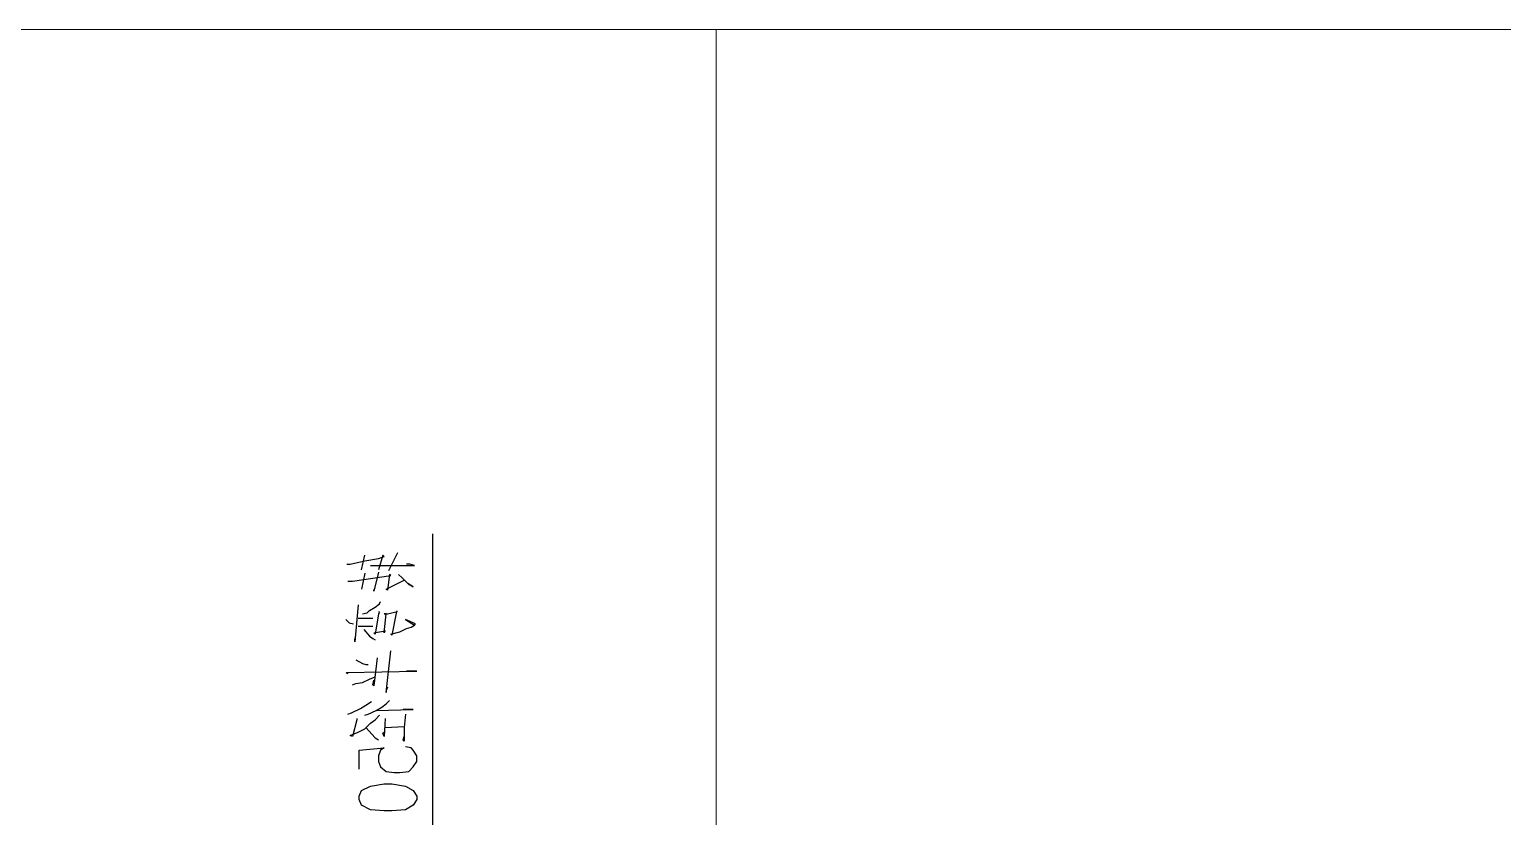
# Model space of a CAD drawing. Header units: millimetres. Extents: x 6156 to 7119, y 3162 to 3647.
# Drawn here: x 6797.1 to 6880.1, y 3603 to 3647.4 of the extents above; entities that cross this region are included whole.
import ezdxf

# ---------------------------------------------------------------- set-up
doc = ezdxf.new("R2010")
doc.units = ezdxf.units.MM
doc.layers.add('图层1', color=7, linetype='Continuous')
doc.layers.add('点图2', color=30, linetype='Continuous', lineweight=5)

msp = doc.modelspace()

# ---------------------------------------------------------------- linework, layer by layer
at = {"layer": '图层1', "lineweight": -3}
for p, q in [((6819.822, 3611.988), (6819.822, 3618.944)), ((6815.795, 3616.907), (6815.986, 3617.733)), ((6815.986, 3617.415), (6816.748, 3617.542)), ((6817.002, 3617.733), (6816.748, 3616.907)), ((6816.748, 3617.542), (6817.065, 3617.669)), ((6817.065, 3617.669), (6817.002, 3617.733)), ((6817.827, 3617.86), (6817.319, 3616.844)), ((6814.97, 3617.225), (6815.16, 3617.225)), ((6815.16, 3617.225), (6815.986, 3617.415)), ((6815.986, 3616.717), (6815.795, 3615.828)), ((6816.303, 3617.161), (6816.43, 3617.161)), ((6816.43, 3617.161), (6818.78, 3617.161)), ((6816.748, 3616.78), (6816.494, 3615.701)), ((6818.526, 3617.225), (6818.335, 3617.225)), ((6818.78, 3617.161), (6818.526, 3617.225)), ((6815.033, 3616.272), (6815.287, 3616.272)), ((6815.287, 3616.272), (6817.446, 3616.59)), ((6816.494, 3615.764), (6816.557, 3615.891)), ((6817.192, 3615.828), (6818.208, 3616.336)), ((6817.256, 3615.764), (6817.192, 3615.828)), ((6817.383, 3616.653), (6817.256, 3615.764)), ((6817.446, 3616.59), (6817.383, 3616.653)), ((6817.891, 3616.653), (6818.081, 3616.463)), ((6818.081, 3616.463), (6818.335, 3616.209)), ((6818.335, 3616.209), (6818.462, 3616.082)), ((6818.716, 3615.955), (6818.399, 3616.145)), ((6818.462, 3616.082), (6818.589, 3616.018)), ((6818.589, 3616.018), (6818.716, 3615.955)), ((6816.494, 3615.701), (6816.494, 3615.764)), ((6816.557, 3614.812), (6816.811, 3615.002)), ((6816.811, 3615.002), (6816.875, 3615.129)), ((6815.605, 3614.939), (6815.414, 3612.843)), ((6815.605, 3614.177), (6816.43, 3614.177)), ((6815.859, 3614.431), (6816.113, 3614.494)), ((6816.113, 3614.494), (6816.24, 3614.621)), ((6816.24, 3614.621), (6816.557, 3614.812)), ((6816.748, 3614.431), (6816.557, 3613.288)), ((6816.748, 3614.558), (6816.811, 3614.494)), ((6816.811, 3614.494), (6816.748, 3614.431)), ((6817.065, 3613.351), (6817.192, 3614.431)), ((6817.192, 3614.431), (6817.065, 3614.431)), ((6817.065, 3614.431), (6817.256, 3614.431)), ((6817.256, 3614.431), (6817.827, 3614.558)), ((6817.764, 3614.558), (6817.51, 3613.224)), ((6817.827, 3614.558), (6817.764, 3614.558)), ((6814.906, 3614.113), (6815.097, 3613.923)), ((6815.097, 3613.923), (6815.351, 3613.859)), ((6815.605, 3613.732), (6816.43, 3613.732)), ((6815.922, 3613.542), (6816.24, 3613.161)), ((6816.494, 3613.351), (6817.129, 3613.478)), ((6816.557, 3613.288), (6816.494, 3613.351)), ((6817.129, 3613.478), (6817.065, 3613.351)), ((6817.446, 3613.288), (6817.954, 3613.415)), ((6817.954, 3613.415), (6818.335, 3613.605)), ((6818.843, 3613.859), (6818.272, 3614.113)), ((6818.272, 3614.113), (6818.78, 3613.796)), ((6818.335, 3613.605), (6818.589, 3613.669)), ((6818.589, 3613.669), (6818.78, 3613.796)), ((6818.78, 3613.796), (6818.843, 3613.859)), ((6815.414, 3612.97), (6815.478, 3613.224)), ((6815.414, 3612.843), (6815.414, 3612.97)), ((6816.24, 3613.161), (6816.43, 3613.034)), ((6816.43, 3613.034), (6816.557, 3612.97)), ((6817.51, 3613.224), (6817.446, 3613.288)), ((6815.478, 3611.827), (6815.859, 3611.637)), ((6816.684, 3611.954), (6816.494, 3610.367)), ((6817.192, 3609.986), (6817.446, 3612.335)), ((6819.822, 3599.766), (6819.822, 3611.988)), ((6814.906, 3611.129), (6815.033, 3611.065)), ((6814.97, 3611.129), (6818.907, 3611.192)), ((6815.033, 3611.065), (6814.97, 3611.129)), ((6815.859, 3611.637), (6816.049, 3611.573)), ((6816.049, 3611.573), (6816.176, 3611.573)), ((6816.24, 3610.748), (6816.557, 3610.875)), ((6818.653, 3611.192), (6818.335, 3611.192)), ((6818.907, 3611.192), (6818.653, 3611.192)), ((6815.287, 3610.431), (6815.478, 3610.494)), ((6815.478, 3610.494), (6815.859, 3610.558)), ((6815.859, 3610.558), (6816.24, 3610.748)), ((6816.43, 3610.431), (6816.494, 3610.684)), ((6816.494, 3610.367), (6816.43, 3610.431)), ((6817.256, 3610.304), (6817.192, 3610.113)), ((6817.192, 3610.113), (6817.192, 3609.986)), ((6815.732, 3609.097), (6816.049, 3609.288)), ((6816.049, 3609.288), (6816.367, 3609.478)), ((6816.938, 3609.161), (6817.192, 3609.351)), ((6817.192, 3609.351), (6817.383, 3609.542)), ((6815.033, 3608.78), (6815.224, 3608.843)), ((6815.224, 3608.843), (6815.732, 3609.097)), ((6815.541, 3608.462), (6815.287, 3607.51)), ((6815.541, 3608.526), (6815.541, 3608.462)), ((6815.986, 3608.716), (6816.176, 3608.78)), ((6816.176, 3608.78), (6816.621, 3608.97)), ((6816.303, 3608.272), (6816.557, 3608.462)), ((6816.557, 3608.462), (6816.811, 3608.716)), ((6816.621, 3608.97), (6816.938, 3609.161)), ((6816.621, 3608.97), (6818.716, 3609.034)), ((6817.129, 3608.526), (6817.065, 3607.51)), ((6818.526, 3609.034), (6818.145, 3609.034)), ((6818.272, 3608.78), (6818.208, 3608.018)), ((6818.716, 3609.034), (6818.526, 3609.034)), ((6815.16, 3607.573), (6815.605, 3607.764)), ((6815.287, 3607.51), (6815.16, 3607.573)), ((6815.605, 3607.764), (6815.986, 3607.954)), ((6815.986, 3607.954), (6816.303, 3608.272)), ((6816.049, 3608.018), (6816.557, 3607.446)), ((6817.002, 3607.7), (6817.065, 3607.764)), ((6817.065, 3607.51), (6817.002, 3607.7)), ((6817.129, 3608.018), (6818.208, 3608.081)), ((6818.208, 3608.018), (6818.208, 3607.256)), ((6815.668, 3606.748), (6817.065, 3606.875)), ((6815.668, 3605.668), (6815.668, 3606.748)), ((6816.557, 3607.446), (6816.748, 3607.319)), ((6816.875, 3606.748), (6816.748, 3606.43)), ((6817.065, 3606.875), (6816.875, 3606.748)), ((6818.145, 3607.319), (6818.208, 3607.51)), ((6818.208, 3607.256), (6818.145, 3607.319)), ((6818.589, 3606.875), (6818.272, 3606.938)), ((6818.716, 3606.748), (6818.589, 3606.875)), ((6818.907, 3606.43), (6818.716, 3606.748)), ((6816.748, 3606.43), (6816.748, 3606.113)), ((6816.748, 3606.113), (6816.875, 3605.795)), ((6818.716, 3605.795), (6818.907, 3606.113)), ((6818.907, 3606.113), (6818.907, 3606.43)), ((6816.875, 3605.795), (6817.192, 3605.541)), ((6817.192, 3605.541), (6817.637, 3605.478)), ((6817.637, 3605.478), (6817.954, 3605.478)), ((6817.954, 3605.478), (6818.462, 3605.541)), ((6818.462, 3605.541), (6818.716, 3605.795)), ((6815.668, 3604.144), (6815.795, 3604.462)), ((6815.795, 3604.462), (6816.303, 3604.716)), ((6816.303, 3604.716), (6817.065, 3604.843)), ((6817.065, 3604.843), (6817.51, 3604.843)), ((6817.51, 3604.843), (6818.272, 3604.716)), ((6818.272, 3604.716), (6818.716, 3604.462)), ((6818.716, 3604.462), (6818.907, 3604.144)), ((6815.668, 3603.954), (6815.668, 3604.144)), ((6815.795, 3603.636), (6815.668, 3603.954)), ((6816.303, 3603.382), (6815.795, 3603.636)), ((6817.065, 3603.319), (6816.303, 3603.382)), ((6818.272, 3603.382), (6817.51, 3603.319)), ((6818.716, 3603.636), (6818.272, 3603.382)), ((6818.907, 3603.954), (6818.716, 3603.636)), ((6818.907, 3604.144), (6818.907, 3603.954)), ((6817.51, 3603.319), (6817.065, 3603.319))]:
    msp.add_line(p, q, dxfattribs=at)
at = {"layer": '点图2'}
for p, q in [((6728.315, 3647.373), (7118.974, 3647.373)), ((7118.974, 3647.373), (6835.788, 3647.373)), ((6835.788, 3647.373), (6835.788, 3521.157))]:
    msp.add_line(p, q, dxfattribs=at)

doc.saveas('drawing.dxf')
